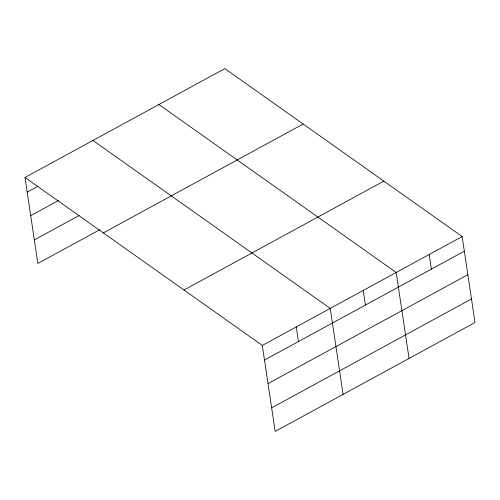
<?xml version="1.0" encoding="UTF-8"?>
<svg xmlns="http://www.w3.org/2000/svg" width="500" height="500" viewBox="0 0 500 500"><rect width="100%" height="100%" fill="white"/><g stroke="black" fill="none" stroke-linecap="round" stroke-linejoin="round"><path stroke-width="0.75" d="M25 177.488L224.844 68.6L462.15 236.544L475 322.512L275.156 431.4L262.306 345.431L25 177.488L37.85 263.456L99.681 229.769M27.188 192.113L38.056 186.194M30.706 215.656L58.562 200.481M34.331 239.913L79.175 215.481M103.312 232.906L303.156 124.019M183.994 290.006L383.844 181.119M262.306 345.431L462.15 236.544M264.494 360.056L464.338 251.169M268.006 383.6L467.856 274.713M271.637 407.856L471.481 298.969M158.9 104.531L396.2 272.475L409.05 358.45M92.95 140.463L330.25 308.406L343.1 394.381M429.175 254.506L431.362 269.137M363.225 290.444L365.412 305.069M296.281 326.919L298.463 341.55"/></g></svg>
